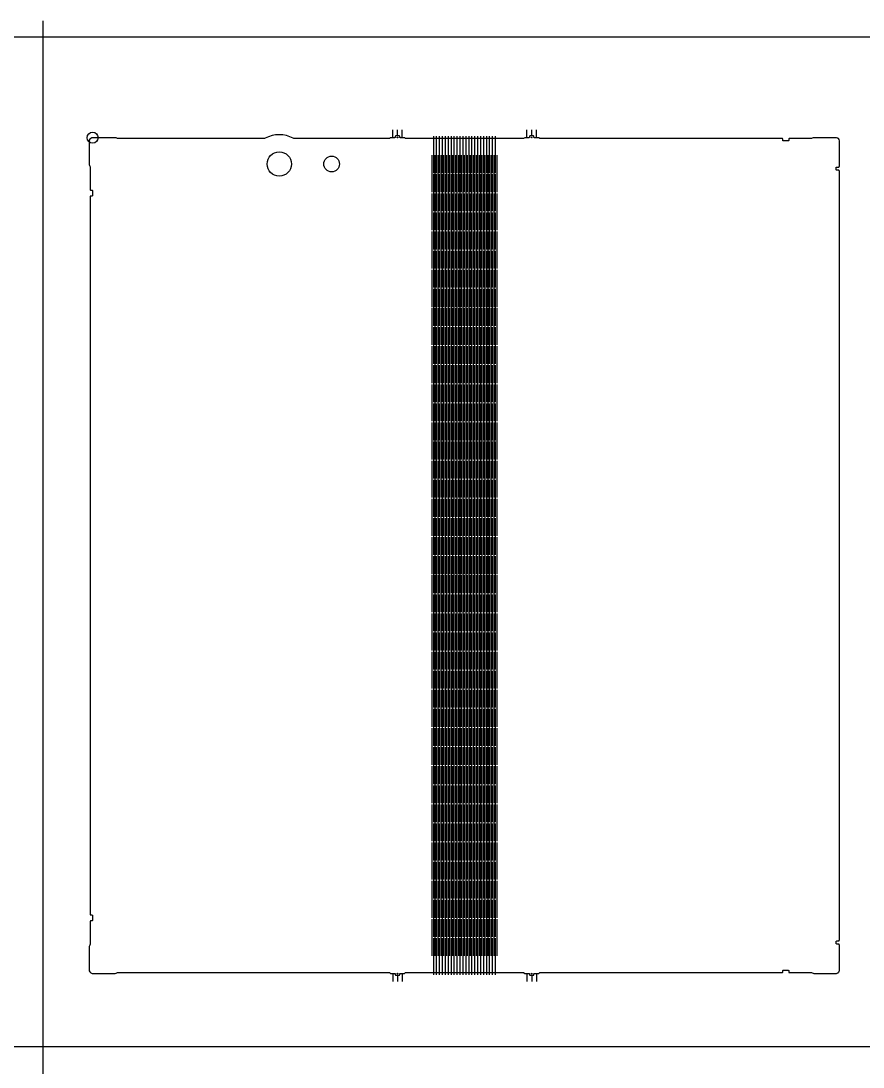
# Model space of a CAD drawing. Header units: millimetres. Extents: x -3 to 473, y -3 to 373.
# Drawn here: x 153.7 to 308, y 181.2 to 373 of the extents above; entities that cross this region are included whole.
import ezdxf

# ---------------------------------------------------------------- set-up
doc = ezdxf.new("R2010")
doc.units = ezdxf.units.MM
for name, color, linetype in [('Cell', 5, 'Continuous'), ('hall.2', 3, 'Continuous'), ('Matrix', 40, 'Continuous')]:
    doc.layers.add(name, color=color, linetype=linetype)
doc.layers.add('Guide1', color=6, linetype='Continuous', plot=False)
doc.layers.add('Guide2', color=4, linetype='Continuous', plot=False)
doc.layers.add('hall.1', color=2, linetype='Continuous', lineweight=25)
doc.layers.add('Line', color=8, linetype='Continuous', lineweight=25)

msp = doc.modelspace()

# ---------------------------------------------------------------- linework, layer by layer
msp.add_lwpolyline([(0, 0), (470, 0), (470, 370), (0, 370)], close=True)
at = {"layer": 'Cell', "linetype": 'Continuous'}
msp.add_lwpolyline([(224.22, 198.57), (229.26, 198.57), (245.73, 198.57, -0.148999), (245.79, 198.56), (245.99, 198.42, 0.148999), (246.04, 198.4), (246.78, 198.4, -0.414214), (246.88, 198.3), (246.88, 198.17, 0.414214), (246.98, 198.07), (247.58, 198.07, 0.414214), (247.68, 198.17), (247.68, 198.3, -0.414214), (247.78, 198.4), (248.51, 198.4, 0.148999), (248.56, 198.42), (248.77, 198.56, -0.148999), (248.82, 198.57), (293.2, 198.57, 0.414214), (293.3, 198.67), (293.3, 198.89, -0.414214), (293.4, 198.99), (294.3, 198.99, -0.414214), (294.4, 198.89), (294.4, 198.67, 0.414214), (294.5, 198.57), (298.42, 198.57, -0.149011), (298.7, 198.49, 0.149011), (298.98, 198.4), (303.01, 198.4, 0.105217), (303.29, 198.46, 0.021572), (303.42, 198.53, 0.269529), (303.67, 198.96), (303.67, 203.6, 0.414214), (303.47, 203.8), (303.17, 203.8, -0.414214), (303.07, 203.9), (303.07, 204.25, -0.414214), (303.17, 204.35), (303.47, 204.35, 0.414214), (303.67, 204.55), (303.67, 345.45, 0.414214), (303.47, 345.65), (303.17, 345.65, -0.414214), (303.07, 345.75), (303.07, 346.1, -0.414214), (303.17, 346.2), (303.47, 346.2, 0.414214), (303.67, 346.4), (303.67, 351.04, 0.225637), (303.48, 351.43, 0.032464), (303.31, 351.53, 0.115804), (303.01, 351.6), (298.98, 351.6, 0.149011), (298.7, 351.51, -0.149011), (298.42, 351.43), (294.5, 351.43, 0.414214), (294.4, 351.33), (294.4, 351.11, -0.414214), (294.3, 351.01), (293.4, 351.01, -0.414214), (293.3, 351.11), (293.3, 351.33, 0.414214), (293.2, 351.43), (248.82, 351.43, -0.148999), (248.77, 351.44), (248.56, 351.58, 0.148999), (248.51, 351.6), (247.78, 351.6, -0.414214), (247.68, 351.7), (247.68, 351.83, 0.414214), (247.58, 351.93), (246.98, 351.93, 0.414214), (246.88, 351.83), (246.88, 351.7, -0.414214), (246.78, 351.6), (246.04, 351.6, 0.148999), (245.99, 351.58), (245.79, 351.44, -0.148999), (245.73, 351.43), (229.26, 351.43), (224.22, 351.43, -0.148999), (224.17, 351.44), (223.96, 351.58, 0.148999), (223.91, 351.6), (223.18, 351.6, -0.414214), (223.08, 351.7), (223.08, 351.83, 0.414214), (222.98, 351.93), (222.38, 351.93, 0.414214), (222.28, 351.83), (222.28, 351.7, -0.414214), (222.18, 351.6), (221.44, 351.6, 0.148999), (221.39, 351.58), (221.19, 351.44, -0.148999), (221.13, 351.43), (203.83, 351.43, -0.125807), (203.59, 351.49, 0.255659), (198.43, 351.49, -0.125807), (198.19, 351.43), (171.51, 351.43, -0.149011), (171.24, 351.51, 0.149011), (170.96, 351.6), (166.8, 351.6, 0.122744), (166.6, 351.55), (166.55, 351.52), (166.47, 351.46, 0.141768), (166.2, 351.12, 0.100002), (166.16, 350.95), (166.16, 346.8, 0.149011), (166.25, 346.52, -0.149011), (166.33, 346.24), (166.33, 342.08, 0.414214), (166.43, 341.98), (166.67, 341.98, -0.414214), (166.77, 341.88), (166.77, 340.98, -0.414214), (166.67, 340.88), (166.43, 340.88, 0.414214), (166.33, 340.78), (166.33, 209.22, 0.414214), (166.43, 209.12), (166.67, 209.12, -0.414214), (166.77, 209.02), (166.77, 208.12, -0.414214), (166.67, 208.02), (166.43, 208.02, 0.414214), (166.33, 207.92), (166.33, 203.76, -0.149011), (166.25, 203.48, 0.149011), (166.16, 203.2), (166.16, 199.05, 0.090919), (166.19, 198.9, 0.127349), (166.41, 198.58, 0.045326), (166.61, 198.45, 0.121492), (166.8, 198.4), (170.96, 198.4, 0.149011), (171.24, 198.49, -0.149011), (171.51, 198.57), (221.13, 198.57, -0.148999), (221.19, 198.56), (221.39, 198.42, 0.148999), (221.44, 198.4), (222.18, 198.4, -0.414214), (222.28, 198.3), (222.28, 198.17, 0.414214), (222.38, 198.07), (222.98, 198.07, 0.414214), (223.08, 198.17), (223.08, 198.3, -0.414214), (223.18, 198.4), (223.91, 198.4, 0.148999), (223.96, 198.42), (224.17, 198.56, -0.148999)], format="xyb", close=True, dxfattribs=at)
at = {"layer": 'Guide1'}
for p, q in [((229.31, 345.12), (229.31, 351.88)), ((229.85, 345.12), (229.85, 351.88)), ((230.39, 345.12), (230.39, 351.88)), ((230.93, 345.12), (230.93, 351.88)), ((231.47, 345.12), (231.47, 351.88)), ((232.01, 345.12), (232.01, 351.88)), ((232.55, 345.12), (232.55, 351.88)), ((233.09, 345.12), (233.09, 351.88)), ((233.63, 345.12), (233.63, 351.88)), ((234.17, 345.12), (234.17, 351.88)), ((234.71, 345.12), (234.71, 351.88)), ((235.25, 345.12), (235.25, 351.88)), ((235.79, 345.12), (235.79, 351.88)), ((236.33, 345.12), (236.33, 351.88)), ((236.87, 345.12), (236.87, 351.88)), ((237.41, 345.12), (237.41, 351.88)), ((237.95, 345.12), (237.95, 351.88)), ((238.49, 345.12), (238.49, 351.88)), ((239.03, 345.12), (239.03, 351.88)), ((239.57, 345.12), (239.57, 351.88)), ((240.11, 345.12), (240.11, 351.88)), ((240.65, 345.12), (240.65, 351.88)), ((229.04, 341.62), (229.04, 348.38)), ((229.58, 341.62), (229.58, 348.38)), ((230.12, 341.62), (230.12, 348.38)), ((230.66, 341.62), (230.66, 348.38)), ((231.2, 341.62), (231.2, 348.38)), ((231.74, 341.62), (231.74, 348.38)), ((232.28, 341.62), (232.28, 348.38)), ((232.82, 341.62), (232.82, 348.38)), ((233.36, 341.62), (233.36, 348.38)), ((233.9, 341.62), (233.9, 348.38)), ((234.44, 341.62), (234.44, 348.38)), ((234.98, 341.62), (234.98, 348.38)), ((235.52, 341.62), (235.52, 348.38)), ((236.06, 341.62), (236.06, 348.38)), ((236.6, 341.62), (236.6, 348.38)), ((237.14, 341.62), (237.14, 348.38)), ((237.68, 341.62), (237.68, 348.38)), ((238.22, 341.62), (238.22, 348.38)), ((238.76, 341.62), (238.76, 348.38)), ((239.3, 341.62), (239.3, 348.38)), ((239.84, 341.62), (239.84, 348.38)), ((240.38, 341.62), (240.38, 348.38)), ((240.92, 341.62), (240.92, 348.38)), ((229.31, 338.12), (229.31, 344.88)), ((229.85, 338.12), (229.85, 344.88)), ((230.39, 338.12), (230.39, 344.88)), ((230.93, 338.12), (230.93, 344.88)), ((231.47, 338.12), (231.47, 344.88)), ((232.01, 338.12), (232.01, 344.88)), ((232.55, 338.12), (232.55, 344.88)), ((233.09, 338.12), (233.09, 344.88)), ((233.63, 338.12), (233.63, 344.88)), ((234.17, 338.12), (234.17, 344.88)), ((234.71, 338.12), (234.71, 344.88)), ((235.25, 338.12), (235.25, 344.88)), ((235.79, 338.12), (235.79, 344.88)), ((236.33, 338.12), (236.33, 344.88)), ((236.87, 338.12), (236.87, 344.88)), ((237.41, 338.12), (237.41, 344.88)), ((237.95, 338.12), (237.95, 344.88)), ((238.49, 338.12), (238.49, 344.88)), ((239.03, 338.12), (239.03, 344.88)), ((239.57, 338.12), (239.57, 344.88)), ((240.11, 338.12), (240.11, 344.88)), ((240.65, 338.12), (240.65, 344.88)), ((229.04, 334.62), (229.04, 341.38)), ((229.58, 334.62), (229.58, 341.38)), ((230.12, 334.62), (230.12, 341.38)), ((230.66, 334.62), (230.66, 341.38)), ((231.2, 334.62), (231.2, 341.38)), ((231.74, 334.62), (231.74, 341.38)), ((232.28, 334.62), (232.28, 341.38)), ((232.82, 334.62), (232.82, 341.38)), ((233.36, 334.62), (233.36, 341.38)), ((233.9, 334.62), (233.9, 341.38)), ((234.44, 334.62), (234.44, 341.38)), ((234.98, 334.62), (234.98, 341.38)), ((235.52, 334.62), (235.52, 341.38)), ((236.06, 334.62), (236.06, 341.38)), ((236.6, 334.62), (236.6, 341.38)), ((237.14, 334.62), (237.14, 341.38)), ((237.68, 334.62), (237.68, 341.38)), ((238.22, 334.62), (238.22, 341.38)), ((238.76, 334.62), (238.76, 341.38)), ((239.3, 334.62), (239.3, 341.38)), ((239.84, 334.62), (239.84, 341.38)), ((240.38, 334.62), (240.38, 341.38)), ((240.92, 334.62), (240.92, 341.38)), ((229.31, 331.12), (229.31, 337.88)), ((229.85, 331.12), (229.85, 337.88)), ((230.39, 331.12), (230.39, 337.88)), ((230.93, 331.12), (230.93, 337.88)), ((231.47, 331.12), (231.47, 337.88)), ((232.01, 331.12), (232.01, 337.88)), ((232.55, 331.12), (232.55, 337.88)), ((233.09, 331.12), (233.09, 337.88)), ((233.63, 331.12), (233.63, 337.88)), ((234.17, 331.12), (234.17, 337.88)), ((234.71, 331.12), (234.71, 337.88)), ((235.25, 331.12), (235.25, 337.88)), ((235.79, 331.12), (235.79, 337.88)), ((236.33, 331.12), (236.33, 337.88)), ((236.87, 331.12), (236.87, 337.88)), ((237.41, 331.12), (237.41, 337.88)), ((237.95, 331.12), (237.95, 337.88)), ((238.49, 331.12), (238.49, 337.88)), ((239.03, 331.12), (239.03, 337.88)), ((239.57, 331.12), (239.57, 337.88)), ((240.11, 331.12), (240.11, 337.88)), ((240.65, 331.12), (240.65, 337.88)), ((229.04, 327.62), (229.04, 334.38)), ((229.58, 327.62), (229.58, 334.38)), ((230.12, 327.62), (230.12, 334.38)), ((230.66, 327.62), (230.66, 334.38)), ((231.2, 327.62), (231.2, 334.38)), ((231.74, 327.62), (231.74, 334.38)), ((232.28, 327.62), (232.28, 334.38)), ((232.82, 327.62), (232.82, 334.38)), ((233.36, 327.62), (233.36, 334.38)), ((233.9, 327.62), (233.9, 334.38)), ((234.44, 327.62), (234.44, 334.38)), ((234.98, 327.62), (234.98, 334.38)), ((235.52, 327.62), (235.52, 334.38)), ((236.06, 327.62), (236.06, 334.38)), ((236.6, 327.62), (236.6, 334.38)), ((237.14, 327.62), (237.14, 334.38)), ((237.68, 327.62), (237.68, 334.38)), ((238.22, 327.62), (238.22, 334.38)), ((238.76, 327.62), (238.76, 334.38)), ((239.3, 327.62), (239.3, 334.38)), ((239.84, 327.62), (239.84, 334.38)), ((240.38, 327.62), (240.38, 334.38)), ((240.92, 327.62), (240.92, 334.38)), ((229.31, 324.12), (229.31, 330.88)), ((229.85, 324.12), (229.85, 330.88)), ((230.39, 324.12), (230.39, 330.88)), ((230.93, 324.12), (230.93, 330.88)), ((231.47, 324.12), (231.47, 330.88)), ((232.01, 324.12), (232.01, 330.88)), ((232.55, 324.12), (232.55, 330.88)), ((233.09, 324.12), (233.09, 330.88)), ((233.63, 324.12), (233.63, 330.88)), ((234.17, 324.12), (234.17, 330.88)), ((234.71, 324.12), (234.71, 330.88)), ((235.25, 324.12), (235.25, 330.88)), ((235.79, 324.12), (235.79, 330.88)), ((236.33, 324.12), (236.33, 330.88)), ((236.87, 324.12), (236.87, 330.88)), ((237.41, 324.12), (237.41, 330.88)), ((237.95, 324.12), (237.95, 330.88)), ((238.49, 324.12), (238.49, 330.88)), ((239.03, 324.12), (239.03, 330.88)), ((239.57, 324.12), (239.57, 330.88)), ((240.11, 324.12), (240.11, 330.88)), ((240.65, 324.12), (240.65, 330.88)), ((229.04, 320.62), (229.04, 327.38)), ((229.58, 320.62), (229.58, 327.38)), ((230.12, 320.62), (230.12, 327.38)), ((230.66, 320.62), (230.66, 327.38)), ((231.2, 320.62), (231.2, 327.38)), ((231.74, 320.62), (231.74, 327.38)), ((232.28, 320.62), (232.28, 327.38)), ((232.82, 320.62), (232.82, 327.38)), ((233.36, 320.62), (233.36, 327.38)), ((233.9, 320.62), (233.9, 327.38)), ((234.44, 320.62), (234.44, 327.38)), ((234.98, 320.62), (234.98, 327.38)), ((235.52, 320.62), (235.52, 327.38)), ((236.06, 320.62), (236.06, 327.38)), ((236.6, 320.62), (236.6, 327.38)), ((237.14, 320.62), (237.14, 327.38)), ((237.68, 320.62), (237.68, 327.38)), ((238.22, 320.62), (238.22, 327.38)), ((238.76, 320.62), (238.76, 327.38)), ((239.3, 320.62), (239.3, 327.38)), ((239.84, 320.62), (239.84, 327.38)), ((240.38, 320.62), (240.38, 327.38)), ((240.92, 320.62), (240.92, 327.38)), ((229.31, 317.12), (229.31, 323.88)), ((229.85, 317.12), (229.85, 323.88)), ((230.39, 317.12), (230.39, 323.88)), ((230.93, 317.12), (230.93, 323.88)), ((231.47, 317.12), (231.47, 323.88)), ((232.01, 317.12), (232.01, 323.88)), ((232.55, 317.12), (232.55, 323.88)), ((233.09, 317.12), (233.09, 323.88)), ((233.63, 317.12), (233.63, 323.88)), ((234.17, 317.12), (234.17, 323.88)), ((234.71, 317.12), (234.71, 323.88)), ((235.25, 317.12), (235.25, 323.88)), ((235.79, 317.12), (235.79, 323.88)), ((236.33, 317.12), (236.33, 323.88)), ((236.87, 317.12), (236.87, 323.88)), ((237.41, 317.12), (237.41, 323.88)), ((237.95, 317.12), (237.95, 323.88)), ((238.49, 317.12), (238.49, 323.88)), ((239.03, 317.12), (239.03, 323.88)), ((239.57, 317.12), (239.57, 323.88)), ((240.11, 317.12), (240.11, 323.88)), ((240.65, 317.12), (240.65, 323.88)), ((229.04, 313.62), (229.04, 320.38)), ((229.58, 313.62), (229.58, 320.38)), ((230.12, 313.62), (230.12, 320.38)), ((230.66, 313.62), (230.66, 320.38)), ((231.2, 313.62), (231.2, 320.38)), ((231.74, 313.62), (231.74, 320.38)), ((232.28, 313.62), (232.28, 320.38)), ((232.82, 313.62), (232.82, 320.38)), ((233.36, 313.62), (233.36, 320.38)), ((233.9, 313.62), (233.9, 320.38)), ((234.44, 313.62), (234.44, 320.38)), ((234.98, 313.62), (234.98, 320.38)), ((235.52, 313.62), (235.52, 320.38)), ((236.06, 313.62), (236.06, 320.38)), ((236.6, 313.62), (236.6, 320.38)), ((237.14, 313.62), (237.14, 320.38)), ((237.68, 313.62), (237.68, 320.38)), ((238.22, 313.62), (238.22, 320.38)), ((238.76, 313.62), (238.76, 320.38)), ((239.3, 313.62), (239.3, 320.38)), ((239.84, 313.62), (239.84, 320.38)), ((240.38, 313.62), (240.38, 320.38)), ((240.92, 313.62), (240.92, 320.38)), ((229.31, 310.12), (229.31, 316.88)), ((229.85, 310.12), (229.85, 316.88)), ((230.39, 310.12), (230.39, 316.88)), ((230.93, 310.12), (230.93, 316.88)), ((231.47, 310.12), (231.47, 316.88)), ((232.01, 310.12), (232.01, 316.88)), ((232.55, 310.12), (232.55, 316.88)), ((233.09, 310.12), (233.09, 316.88)), ((233.63, 310.12), (233.63, 316.88)), ((234.17, 310.12), (234.17, 316.88)), ((234.71, 310.12), (234.71, 316.88)), ((235.25, 310.12), (235.25, 316.88)), ((235.79, 310.12), (235.79, 316.88)), ((236.33, 310.12), (236.33, 316.88)), ((236.87, 310.12), (236.87, 316.88)), ((237.41, 310.12), (237.41, 316.88)), ((237.95, 310.12), (237.95, 316.88)), ((238.49, 310.12), (238.49, 316.88)), ((239.03, 310.12), (239.03, 316.88)), ((239.57, 310.12), (239.57, 316.88)), ((240.11, 310.12), (240.11, 316.88)), ((240.65, 310.12), (240.65, 316.88)), ((229.04, 306.62), (229.04, 313.38)), ((229.58, 306.62), (229.58, 313.38)), ((230.12, 306.62), (230.12, 313.38)), ((230.66, 306.62), (230.66, 313.38)), ((231.2, 306.62), (231.2, 313.38)), ((231.74, 306.62), (231.74, 313.38)), ((232.28, 306.62), (232.28, 313.38)), ((232.82, 306.62), (232.82, 313.38)), ((233.36, 306.62), (233.36, 313.38)), ((233.9, 306.62), (233.9, 313.38)), ((234.44, 306.62), (234.44, 313.38)), ((234.98, 306.62), (234.98, 313.38)), ((235.52, 306.62), (235.52, 313.38)), ((236.06, 306.62), (236.06, 313.38)), ((236.6, 306.62), (236.6, 313.38)), ((237.14, 306.62), (237.14, 313.38)), ((237.68, 306.62), (237.68, 313.38)), ((238.22, 306.62), (238.22, 313.38)), ((238.76, 306.62), (238.76, 313.38)), ((239.3, 306.62), (239.3, 313.38)), ((239.84, 306.62), (239.84, 313.38)), ((240.38, 306.62), (240.38, 313.38)), ((240.92, 306.62), (240.92, 313.38)), ((229.31, 303.12), (229.31, 309.88)), ((229.85, 303.12), (229.85, 309.88)), ((230.39, 303.12), (230.39, 309.88)), ((230.93, 303.12), (230.93, 309.88)), ((231.47, 303.12), (231.47, 309.88)), ((232.01, 303.12), (232.01, 309.88)), ((232.55, 303.12), (232.55, 309.88)), ((233.09, 303.12), (233.09, 309.88)), ((233.63, 303.12), (233.63, 309.88)), ((234.17, 303.12), (234.17, 309.88)), ((234.71, 303.12), (234.71, 309.88)), ((235.25, 303.12), (235.25, 309.88)), ((235.79, 303.12), (235.79, 309.88)), ((236.33, 303.12), (236.33, 309.88)), ((236.87, 303.12), (236.87, 309.88)), ((237.41, 303.12), (237.41, 309.88)), ((237.95, 303.12), (237.95, 309.88)), ((238.49, 303.12), (238.49, 309.88)), ((239.03, 303.12), (239.03, 309.88)), ((239.57, 303.12), (239.57, 309.88)), ((240.11, 303.12), (240.11, 309.88)), ((240.65, 303.12), (240.65, 309.88)), ((229.04, 299.62), (229.04, 306.38)), ((229.58, 299.62), (229.58, 306.38)), ((230.12, 299.62), (230.12, 306.38)), ((230.66, 299.62), (230.66, 306.38)), ((231.2, 299.62), (231.2, 306.38)), ((231.74, 299.62), (231.74, 306.38)), ((232.28, 299.62), (232.28, 306.38)), ((232.82, 299.62), (232.82, 306.38)), ((233.36, 299.62), (233.36, 306.38)), ((233.9, 299.62), (233.9, 306.38)), ((234.44, 299.62), (234.44, 306.38)), ((234.98, 299.62), (234.98, 306.38)), ((235.52, 299.62), (235.52, 306.38)), ((236.06, 299.62), (236.06, 306.38)), ((236.6, 299.62), (236.6, 306.38)), ((237.14, 299.62), (237.14, 306.38)), ((237.68, 299.62), (237.68, 306.38)), ((238.22, 299.62), (238.22, 306.38)), ((238.76, 299.62), (238.76, 306.38)), ((239.3, 299.62), (239.3, 306.38)), ((239.84, 299.62), (239.84, 306.38)), ((240.38, 299.62), (240.38, 306.38)), ((240.92, 299.62), (240.92, 306.38)), ((229.31, 296.12), (229.31, 302.88)), ((229.85, 296.12), (229.85, 302.88)), ((230.39, 296.12), (230.39, 302.88)), ((230.93, 296.12), (230.93, 302.88)), ((231.47, 296.12), (231.47, 302.88)), ((232.01, 296.12), (232.01, 302.88)), ((232.55, 296.12), (232.55, 302.88)), ((233.09, 296.12), (233.09, 302.88)), ((233.63, 296.12), (233.63, 302.88)), ((234.17, 296.12), (234.17, 302.88)), ((234.71, 296.12), (234.71, 302.88)), ((235.25, 296.12), (235.25, 302.88)), ((235.79, 296.12), (235.79, 302.88)), ((236.33, 296.12), (236.33, 302.88)), ((236.87, 296.12), (236.87, 302.88)), ((237.41, 296.12), (237.41, 302.88)), ((237.95, 296.12), (237.95, 302.88)), ((238.49, 296.12), (238.49, 302.88)), ((239.03, 296.12), (239.03, 302.88)), ((239.57, 296.12), (239.57, 302.88)), ((240.11, 296.12), (240.11, 302.88)), ((240.65, 296.12), (240.65, 302.88)), ((229.04, 292.62), (229.04, 299.38)), ((229.58, 292.62), (229.58, 299.38)), ((230.12, 292.62), (230.12, 299.38)), ((230.66, 292.62), (230.66, 299.38)), ((231.2, 292.62), (231.2, 299.38)), ((231.74, 292.62), (231.74, 299.38)), ((232.28, 292.62), (232.28, 299.38)), ((232.82, 292.62), (232.82, 299.38)), ((233.36, 292.62), (233.36, 299.38)), ((233.9, 292.62), (233.9, 299.38)), ((234.44, 292.62), (234.44, 299.38)), ((234.98, 292.62), (234.98, 299.38)), ((235.52, 292.62), (235.52, 299.38)), ((236.06, 292.62), (236.06, 299.38)), ((236.6, 292.62), (236.6, 299.38)), ((237.14, 292.62), (237.14, 299.38)), ((237.68, 292.62), (237.68, 299.38)), ((238.22, 292.62), (238.22, 299.38)), ((238.76, 292.62), (238.76, 299.38)), ((239.3, 292.62), (239.3, 299.38)), ((239.84, 292.62), (239.84, 299.38)), ((240.38, 292.62), (240.38, 299.38)), ((240.92, 292.62), (240.92, 299.38)), ((229.31, 289.12), (229.31, 295.88)), ((229.85, 289.12), (229.85, 295.88)), ((230.39, 289.12), (230.39, 295.88)), ((230.93, 289.12), (230.93, 295.88)), ((231.47, 289.12), (231.47, 295.88)), ((232.01, 289.12), (232.01, 295.88)), ((232.55, 289.12), (232.55, 295.88)), ((233.09, 289.12), (233.09, 295.88)), ((233.63, 289.12), (233.63, 295.88)), ((234.17, 289.12), (234.17, 295.88)), ((234.71, 289.12), (234.71, 295.88)), ((235.25, 289.12), (235.25, 295.88)), ((235.79, 289.12), (235.79, 295.88)), ((236.33, 289.12), (236.33, 295.88)), ((236.87, 289.12), (236.87, 295.88)), ((237.41, 289.12), (237.41, 295.88)), ((237.95, 289.12), (237.95, 295.88)), ((238.49, 289.12), (238.49, 295.88)), ((239.03, 289.12), (239.03, 295.88)), ((239.57, 289.12), (239.57, 295.88)), ((240.11, 289.12), (240.11, 295.88)), ((240.65, 289.12), (240.65, 295.88)), ((229.04, 285.62), (229.04, 292.38)), ((229.58, 285.62), (229.58, 292.38)), ((230.12, 285.62), (230.12, 292.38)), ((230.66, 285.62), (230.66, 292.38)), ((231.2, 285.62), (231.2, 292.38)), ((231.74, 285.62), (231.74, 292.38)), ((232.28, 285.62), (232.28, 292.38)), ((232.82, 285.62), (232.82, 292.38)), ((233.36, 285.62), (233.36, 292.38)), ((233.9, 285.62), (233.9, 292.38)), ((234.44, 285.62), (234.44, 292.38)), ((234.98, 285.62), (234.98, 292.38)), ((235.52, 285.62), (235.52, 292.38)), ((236.06, 285.62), (236.06, 292.38)), ((236.6, 285.62), (236.6, 292.38)), ((237.14, 285.62), (237.14, 292.38)), ((237.68, 285.62), (237.68, 292.38)), ((238.22, 285.62), (238.22, 292.38)), ((238.76, 285.62), (238.76, 292.38)), ((239.3, 285.62), (239.3, 292.38)), ((239.84, 285.62), (239.84, 292.38)), ((240.38, 285.62), (240.38, 292.38)), ((240.92, 285.62), (240.92, 292.38)), ((229.31, 282.12), (229.31, 288.88)), ((229.85, 282.12), (229.85, 288.88)), ((230.39, 282.12), (230.39, 288.88)), ((230.93, 282.12), (230.93, 288.88)), ((231.47, 282.12), (231.47, 288.88)), ((232.01, 282.12), (232.01, 288.88)), ((232.55, 282.12), (232.55, 288.88)), ((233.09, 282.12), (233.09, 288.88)), ((233.63, 282.12), (233.63, 288.88)), ((234.17, 282.12), (234.17, 288.88)), ((234.71, 282.12), (234.71, 288.88)), ((235.25, 282.12), (235.25, 288.88)), ((235.79, 282.12), (235.79, 288.88)), ((236.33, 282.12), (236.33, 288.88)), ((236.87, 282.12), (236.87, 288.88)), ((237.41, 282.12), (237.41, 288.88)), ((237.95, 282.12), (237.95, 288.88)), ((238.49, 282.12), (238.49, 288.88)), ((239.03, 282.12), (239.03, 288.88)), ((239.57, 282.12), (239.57, 288.88)), ((240.11, 282.12), (240.11, 288.88)), ((240.65, 282.12), (240.65, 288.88)), ((229.04, 278.62), (229.04, 285.38)), ((229.58, 278.62), (229.58, 285.38)), ((230.12, 278.62), (230.12, 285.38)), ((230.66, 278.62), (230.66, 285.38)), ((231.2, 278.62), (231.2, 285.38)), ((231.74, 278.62), (231.74, 285.38)), ((232.28, 278.62), (232.28, 285.38)), ((232.82, 278.62), (232.82, 285.38)), ((233.36, 278.62), (233.36, 285.38)), ((233.9, 278.62), (233.9, 285.38)), ((234.44, 278.62), (234.44, 285.38)), ((234.98, 278.62), (234.98, 285.38)), ((235.52, 278.62), (235.52, 285.38)), ((236.06, 278.62), (236.06, 285.38)), ((236.6, 278.62), (236.6, 285.38)), ((237.14, 278.62), (237.14, 285.38)), ((237.68, 278.62), (237.68, 285.38)), ((238.22, 278.62), (238.22, 285.38)), ((238.76, 278.62), (238.76, 285.38)), ((239.3, 278.62), (239.3, 285.38)), ((239.84, 278.62), (239.84, 285.38)), ((240.38, 278.62), (240.38, 285.38)), ((240.92, 278.62), (240.92, 285.38)), ((229.31, 275.12), (229.31, 281.88)), ((229.85, 275.12), (229.85, 281.88)), ((230.39, 275.12), (230.39, 281.88)), ((230.93, 275.12), (230.93, 281.88)), ((231.47, 275.12), (231.47, 281.88)), ((232.01, 275.12), (232.01, 281.88)), ((232.55, 275.12), (232.55, 281.88)), ((233.09, 275.12), (233.09, 281.88)), ((233.63, 275.12), (233.63, 281.88)), ((234.17, 275.12), (234.17, 281.88)), ((234.71, 275.12), (234.71, 281.88)), ((235.25, 275.12), (235.25, 281.88)), ((235.79, 275.12), (235.79, 281.88)), ((236.33, 275.12), (236.33, 281.88)), ((236.87, 275.12), (236.87, 281.88)), ((237.41, 275.12), (237.41, 281.88)), ((237.95, 275.12), (237.95, 281.88)), ((238.49, 275.12), (238.49, 281.88)), ((239.03, 275.12), (239.03, 281.88)), ((239.57, 275.12), (239.57, 281.88)), ((240.11, 275.12), (240.11, 281.88)), ((240.65, 275.12), (240.65, 281.88)), ((229.04, 271.62), (229.04, 278.38)), ((229.58, 271.62), (229.58, 278.38)), ((230.12, 271.62), (230.12, 278.38)), ((230.66, 271.62), (230.66, 278.38)), ((231.2, 271.62), (231.2, 278.38)), ((231.74, 271.62), (231.74, 278.38)), ((232.28, 271.62), (232.28, 278.38)), ((232.82, 271.62), (232.82, 278.38)), ((233.36, 271.62), (233.36, 278.38)), ((233.9, 271.62), (233.9, 278.38)), ((234.44, 271.62), (234.44, 278.38)), ((234.98, 271.62), (234.98, 278.38)), ((235.52, 271.62), (235.52, 278.38)), ((236.06, 271.62), (236.06, 278.38)), ((236.6, 271.62), (236.6, 278.38)), ((237.14, 271.62), (237.14, 278.38)), ((237.68, 271.62), (237.68, 278.38)), ((238.22, 271.62), (238.22, 278.38)), ((238.76, 271.62), (238.76, 278.38)), ((239.3, 271.62), (239.3, 278.38)), ((239.84, 271.62), (239.84, 278.38)), ((240.38, 271.62), (240.38, 278.38)), ((240.92, 271.62), (240.92, 278.38)), ((229.31, 268.12), (229.31, 274.88)), ((229.85, 268.12), (229.85, 274.88)), ((230.39, 268.12), (230.39, 274.88)), ((230.93, 268.12), (230.93, 274.88)), ((231.47, 268.12), (231.47, 274.88)), ((232.01, 268.12), (232.01, 274.88)), ((232.55, 268.12), (232.55, 274.88)), ((233.09, 268.12), (233.09, 274.88)), ((233.63, 268.12), (233.63, 274.88)), ((234.17, 268.12), (234.17, 274.88)), ((234.71, 268.12), (234.71, 274.88)), ((235.25, 268.12), (235.25, 274.88)), ((235.79, 268.12), (235.79, 274.88)), ((236.33, 268.12), (236.33, 274.88)), ((236.87, 268.12), (236.87, 274.88)), ((237.41, 268.12), (237.41, 274.88)), ((237.95, 268.12), (237.95, 274.88)), ((238.49, 268.12), (238.49, 274.88)), ((239.03, 268.12), (239.03, 274.88)), ((239.57, 268.12), (239.57, 274.88)), ((240.11, 268.12), (240.11, 274.88)), ((240.65, 268.12), (240.65, 274.88)), ((229.04, 264.62), (229.04, 271.38)), ((229.58, 264.62), (229.58, 271.38)), ((230.12, 264.62), (230.12, 271.38)), ((230.66, 264.62), (230.66, 271.38)), ((231.2, 264.62), (231.2, 271.38)), ((231.74, 264.62), (231.74, 271.38)), ((232.28, 264.62), (232.28, 271.38)), ((232.82, 264.62), (232.82, 271.38)), ((233.36, 264.62), (233.36, 271.38)), ((233.9, 264.62), (233.9, 271.38)), ((234.44, 264.62), (234.44, 271.38)), ((234.98, 264.62), (234.98, 271.38)), ((235.52, 264.62), (235.52, 271.38)), ((236.06, 264.62), (236.06, 271.38)), ((236.6, 264.62), (236.6, 271.38)), ((237.14, 264.62), (237.14, 271.38)), ((237.68, 264.62), (237.68, 271.38)), ((238.22, 264.62), (238.22, 271.38)), ((238.76, 264.62), (238.76, 271.38)), ((239.3, 264.62), (239.3, 271.38)), ((239.84, 264.62), (239.84, 271.38)), ((240.38, 264.62), (240.38, 271.38)), ((240.92, 264.62), (240.92, 271.38)), ((229.31, 261.12), (229.31, 267.88)), ((229.85, 261.12), (229.85, 267.88)), ((230.39, 261.12), (230.39, 267.88)), ((230.93, 261.12), (230.93, 267.88)), ((231.47, 261.12), (231.47, 267.88)), ((232.01, 261.12), (232.01, 267.88)), ((232.55, 261.12), (232.55, 267.88)), ((233.09, 261.12), (233.09, 267.88)), ((233.63, 261.12), (233.63, 267.88)), ((234.17, 261.12), (234.17, 267.88)), ((234.71, 261.12), (234.71, 267.88)), ((235.25, 261.12), (235.25, 267.88)), ((235.79, 261.12), (235.79, 267.88)), ((236.33, 261.12), (236.33, 267.88)), ((236.87, 261.12), (236.87, 267.88)), ((237.41, 261.12), (237.41, 267.88)), ((237.95, 261.12), (237.95, 267.88)), ((238.49, 261.12), (238.49, 267.88)), ((239.03, 261.12), (239.03, 267.88)), ((239.57, 261.12), (239.57, 267.88)), ((240.11, 261.12), (240.11, 267.88)), ((240.65, 261.12), (240.65, 267.88)), ((229.04, 257.62), (229.04, 264.38)), ((229.58, 257.62), (229.58, 264.38)), ((230.12, 257.62), (230.12, 264.38)), ((230.66, 257.62), (230.66, 264.38)), ((231.2, 257.62), (231.2, 264.38)), ((231.74, 257.62), (231.74, 264.38)), ((232.28, 257.62), (232.28, 264.38)), ((232.82, 257.62), (232.82, 264.38)), ((233.36, 257.62), (233.36, 264.38)), ((233.9, 257.62), (233.9, 264.38)), ((234.44, 257.62), (234.44, 264.38)), ((234.98, 257.62), (234.98, 264.38)), ((235.52, 257.62), (235.52, 264.38)), ((236.06, 257.62), (236.06, 264.38)), ((236.6, 257.62), (236.6, 264.38)), ((237.14, 257.62), (237.14, 264.38)), ((237.68, 257.62), (237.68, 264.38)), ((238.22, 257.62), (238.22, 264.38)), ((238.76, 257.62), (238.76, 264.38)), ((239.3, 257.62), (239.3, 264.38)), ((239.84, 257.62), (239.84, 264.38)), ((240.38, 257.62), (240.38, 264.38)), ((240.92, 257.62), (240.92, 264.38)), ((229.31, 254.12), (229.31, 260.88)), ((229.85, 254.12), (229.85, 260.88)), ((230.39, 254.12), (230.39, 260.88)), ((230.93, 254.12), (230.93, 260.88)), ((231.47, 254.12), (231.47, 260.88)), ((232.01, 254.12), (232.01, 260.88)), ((232.55, 254.12), (232.55, 260.88)), ((233.09, 254.12), (233.09, 260.88)), ((233.63, 254.12), (233.63, 260.88)), ((234.17, 254.12), (234.17, 260.88)), ((234.71, 254.12), (234.71, 260.88)), ((235.25, 254.12), (235.25, 260.88)), ((235.79, 254.12), (235.79, 260.88)), ((236.33, 254.12), (236.33, 260.88)), ((236.87, 254.12), (236.87, 260.88)), ((237.41, 254.12), (237.41, 260.88)), ((237.95, 254.12), (237.95, 260.88)), ((238.49, 254.12), (238.49, 260.88)), ((239.03, 254.12), (239.03, 260.88)), ((239.57, 254.12), (239.57, 260.88)), ((240.11, 254.12), (240.11, 260.88)), ((240.65, 254.12), (240.65, 260.88)), ((229.04, 250.62), (229.04, 257.38)), ((229.58, 250.62), (229.58, 257.38)), ((230.12, 250.62), (230.12, 257.38)), ((230.66, 250.62), (230.66, 257.38)), ((231.2, 250.62), (231.2, 257.38)), ((231.74, 250.62), (231.74, 257.38)), ((232.28, 250.62), (232.28, 257.38)), ((232.82, 250.62), (232.82, 257.38)), ((233.36, 250.62), (233.36, 257.38)), ((233.9, 250.62), (233.9, 257.38)), ((234.44, 250.62), (234.44, 257.38)), ((234.98, 250.62), (234.98, 257.38)), ((235.52, 250.62), (235.52, 257.38)), ((236.06, 250.62), (236.06, 257.38)), ((236.6, 250.62), (236.6, 257.38)), ((237.14, 250.62), (237.14, 257.38)), ((237.68, 250.62), (237.68, 257.38)), ((238.22, 250.62), (238.22, 257.38)), ((238.76, 250.62), (238.76, 257.38)), ((239.3, 250.62), (239.3, 257.38)), ((239.84, 250.62), (239.84, 257.38)), ((240.38, 250.62), (240.38, 257.38)), ((240.92, 250.62), (240.92, 257.38)), ((229.31, 247.12), (229.31, 253.88)), ((229.85, 247.12), (229.85, 253.88)), ((230.39, 247.12), (230.39, 253.88)), ((230.93, 247.12), (230.93, 253.88)), ((231.47, 247.12), (231.47, 253.88)), ((232.01, 247.12), (232.01, 253.88)), ((232.55, 247.12), (232.55, 253.88)), ((233.09, 247.12), (233.09, 253.88)), ((233.63, 247.12), (233.63, 253.88)), ((234.17, 247.12), (234.17, 253.88)), ((234.71, 247.12), (234.71, 253.88)), ((235.25, 247.12), (235.25, 253.88)), ((235.79, 247.12), (235.79, 253.88)), ((236.33, 247.12), (236.33, 253.88)), ((236.87, 247.12), (236.87, 253.88)), ((237.41, 247.12), (237.41, 253.88)), ((237.95, 247.12), (237.95, 253.88)), ((238.49, 247.12), (238.49, 253.88)), ((239.03, 247.12), (239.03, 253.88)), ((239.57, 247.12), (239.57, 253.88)), ((240.11, 247.12), (240.11, 253.88)), ((240.65, 247.12), (240.65, 253.88)), ((229.04, 243.62), (229.04, 250.38)), ((229.58, 243.62), (229.58, 250.38)), ((230.12, 243.62), (230.12, 250.38)), ((230.66, 243.62), (230.66, 250.38)), ((231.2, 243.62), (231.2, 250.38)), ((231.74, 243.62), (231.74, 250.38)), ((232.28, 243.62), (232.28, 250.38)), ((232.82, 243.62), (232.82, 250.38)), ((233.36, 243.62), (233.36, 250.38)), ((233.9, 243.62), (233.9, 250.38)), ((234.44, 243.62), (234.44, 250.38)), ((234.98, 243.62), (234.98, 250.38)), ((235.52, 243.62), (235.52, 250.38)), ((236.06, 243.62), (236.06, 250.38)), ((236.6, 243.62), (236.6, 250.38)), ((237.14, 243.62), (237.14, 250.38)), ((237.68, 243.62), (237.68, 250.38)), ((238.22, 243.62), (238.22, 250.38)), ((238.76, 243.62), (238.76, 250.38)), ((239.3, 243.62), (239.3, 250.38)), ((239.84, 243.62), (239.84, 250.38)), ((240.38, 243.62), (240.38, 250.38)), ((240.92, 243.62), (240.92, 250.38)), ((229.31, 240.12), (229.31, 246.88)), ((229.85, 240.12), (229.85, 246.88)), ((230.39, 240.12), (230.39, 246.88)), ((230.93, 240.12), (230.93, 246.88)), ((231.47, 240.12), (231.47, 246.88)), ((232.01, 240.12), (232.01, 246.88)), ((232.55, 240.12), (232.55, 246.88)), ((233.09, 240.12), (233.09, 246.88)), ((233.63, 240.12), (233.63, 246.88)), ((234.17, 240.12), (234.17, 246.88)), ((234.71, 240.12), (234.71, 246.88)), ((235.25, 240.12), (235.25, 246.88)), ((235.79, 240.12), (235.79, 246.88)), ((236.33, 240.12), (236.33, 246.88)), ((236.87, 240.12), (236.87, 246.88)), ((237.41, 240.12), (237.41, 246.88)), ((237.95, 240.12), (237.95, 246.88)), ((238.49, 240.12), (238.49, 246.88)), ((239.03, 240.12), (239.03, 246.88)), ((239.57, 240.12), (239.57, 246.88)), ((240.11, 240.12), (240.11, 246.88)), ((240.65, 240.12), (240.65, 246.88)), ((229.04, 236.62), (229.04, 243.38)), ((229.58, 236.62), (229.58, 243.38)), ((230.12, 236.62), (230.12, 243.38)), ((230.66, 236.62), (230.66, 243.38)), ((231.2, 236.62), (231.2, 243.38)), ((231.74, 236.62), (231.74, 243.38)), ((232.28, 236.62), (232.28, 243.38)), ((232.82, 236.62), (232.82, 243.38)), ((233.36, 236.62), (233.36, 243.38)), ((233.9, 236.62), (233.9, 243.38)), ((234.44, 236.62), (234.44, 243.38)), ((234.98, 236.62), (234.98, 243.38)), ((235.52, 236.62), (235.52, 243.38)), ((236.06, 236.62), (236.06, 243.38)), ((236.6, 236.62), (236.6, 243.38)), ((237.14, 236.62), (237.14, 243.38)), ((237.68, 236.62), (237.68, 243.38)), ((238.22, 236.62), (238.22, 243.38)), ((238.76, 236.62), (238.76, 243.38)), ((239.3, 236.62), (239.3, 243.38)), ((239.84, 236.62), (239.84, 243.38)), ((240.38, 236.62), (240.38, 243.38)), ((240.92, 236.62), (240.92, 243.38)), ((229.31, 233.12), (229.31, 239.88)), ((229.85, 233.12), (229.85, 239.88)), ((230.39, 233.12), (230.39, 239.88)), ((230.93, 233.12), (230.93, 239.88)), ((231.47, 233.12), (231.47, 239.88)), ((232.01, 233.12), (232.01, 239.88)), ((232.55, 233.12), (232.55, 239.88)), ((233.09, 233.12), (233.09, 239.88)), ((233.63, 233.12), (233.63, 239.88)), ((234.17, 233.12), (234.17, 239.88)), ((234.71, 233.12), (234.71, 239.88)), ((235.25, 233.12), (235.25, 239.88)), ((235.79, 233.12), (235.79, 239.88)), ((236.33, 233.12), (236.33, 239.88)), ((236.87, 233.12), (236.87, 239.88)), ((237.41, 233.12), (237.41, 239.88)), ((237.95, 233.12), (237.95, 239.88)), ((238.49, 233.12), (238.49, 239.88)), ((239.03, 233.12), (239.03, 239.88)), ((239.57, 233.12), (239.57, 239.88)), ((240.11, 233.12), (240.11, 239.88)), ((240.65, 233.12), (240.65, 239.88)), ((229.04, 229.62), (229.04, 236.38)), ((229.58, 229.62), (229.58, 236.38)), ((230.12, 229.62), (230.12, 236.38)), ((230.66, 229.62), (230.66, 236.38)), ((231.2, 229.62), (231.2, 236.38)), ((231.74, 229.62), (231.74, 236.38)), ((232.28, 229.62), (232.28, 236.38)), ((232.82, 229.62), (232.82, 236.38)), ((233.36, 229.62), (233.36, 236.38)), ((233.9, 229.62), (233.9, 236.38)), ((234.44, 229.62), (234.44, 236.38)), ((234.98, 229.62), (234.98, 236.38)), ((235.52, 229.62), (235.52, 236.38)), ((236.06, 229.62), (236.06, 236.38)), ((236.6, 229.62), (236.6, 236.38)), ((237.14, 229.62), (237.14, 236.38)), ((237.68, 229.62), (237.68, 236.38)), ((238.22, 229.62), (238.22, 236.38)), ((238.76, 229.62), (238.76, 236.38)), ((239.3, 229.62), (239.3, 236.38)), ((239.84, 229.62), (239.84, 236.38)), ((240.38, 229.62), (240.38, 236.38)), ((240.92, 229.62), (240.92, 236.38)), ((229.31, 226.12), (229.31, 232.88)), ((229.85, 226.12), (229.85, 232.88)), ((230.39, 226.12), (230.39, 232.88)), ((230.93, 226.12), (230.93, 232.88)), ((231.47, 226.12), (231.47, 232.88)), ((232.01, 226.12), (232.01, 232.88)), ((232.55, 226.12), (232.55, 232.88)), ((233.09, 226.12), (233.09, 232.88)), ((233.63, 226.12), (233.63, 232.88)), ((234.17, 226.12), (234.17, 232.88)), ((234.71, 226.12), (234.71, 232.88)), ((235.25, 226.12), (235.25, 232.88)), ((235.79, 226.12), (235.79, 232.88)), ((236.33, 226.12), (236.33, 232.88)), ((236.87, 226.12), (236.87, 232.88)), ((237.41, 226.12), (237.41, 232.88)), ((237.95, 226.12), (237.95, 232.88)), ((238.49, 226.12), (238.49, 232.88)), ((239.03, 226.12), (239.03, 232.88)), ((239.57, 226.12), (239.57, 232.88)), ((240.11, 226.12), (240.11, 232.88)), ((240.65, 226.12), (240.65, 232.88)), ((229.04, 222.62), (229.04, 229.38)), ((229.58, 222.62), (229.58, 229.38)), ((230.12, 222.62), (230.12, 229.38)), ((230.66, 222.62), (230.66, 229.38)), ((231.2, 222.62), (231.2, 229.38)), ((231.74, 222.62), (231.74, 229.38)), ((232.28, 222.62), (232.28, 229.38)), ((232.82, 222.62), (232.82, 229.38)), ((233.36, 222.62), (233.36, 229.38)), ((233.9, 222.62), (233.9, 229.38)), ((234.44, 222.62), (234.44, 229.38)), ((234.98, 222.62), (234.98, 229.38)), ((235.52, 222.62), (235.52, 229.38)), ((236.06, 222.62), (236.06, 229.38)), ((236.6, 222.62), (236.6, 229.38)), ((237.14, 222.62), (237.14, 229.38)), ((237.68, 222.62), (237.68, 229.38)), ((238.22, 222.62), (238.22, 229.38)), ((238.76, 222.62), (238.76, 229.38)), ((239.3, 222.62), (239.3, 229.38)), ((239.84, 222.62), (239.84, 229.38)), ((240.38, 222.62), (240.38, 229.38)), ((240.92, 222.62), (240.92, 229.38)), ((229.31, 219.12), (229.31, 225.88)), ((229.85, 219.12), (229.85, 225.88)), ((230.39, 219.12), (230.39, 225.88)), ((230.93, 219.12), (230.93, 225.88)), ((231.47, 219.12), (231.47, 225.88)), ((232.01, 219.12), (232.01, 225.88)), ((232.55, 219.12), (232.55, 225.88)), ((233.09, 219.12), (233.09, 225.88)), ((233.63, 219.12), (233.63, 225.88)), ((234.17, 219.12), (234.17, 225.88)), ((234.71, 219.12), (234.71, 225.88)), ((235.25, 219.12), (235.25, 225.88)), ((235.79, 219.12), (235.79, 225.88)), ((236.33, 219.12), (236.33, 225.88)), ((236.87, 219.12), (236.87, 225.88)), ((237.41, 219.12), (237.41, 225.88)), ((237.95, 219.12), (237.95, 225.88)), ((238.49, 219.12), (238.49, 225.88)), ((239.03, 219.12), (239.03, 225.88)), ((239.57, 219.12), (239.57, 225.88)), ((240.11, 219.12), (240.11, 225.88)), ((240.65, 219.12), (240.65, 225.88)), ((229.04, 215.62), (229.04, 222.38)), ((229.58, 215.62), (229.58, 222.38)), ((230.12, 215.62), (230.12, 222.38)), ((230.66, 215.62), (230.66, 222.38)), ((231.2, 215.62), (231.2, 222.38)), ((231.74, 215.62), (231.74, 222.38)), ((232.28, 215.62), (232.28, 222.38)), ((232.82, 215.62), (232.82, 222.38)), ((233.36, 215.62), (233.36, 222.38)), ((233.9, 215.62), (233.9, 222.38)), ((234.44, 215.62), (234.44, 222.38)), ((234.98, 215.62), (234.98, 222.38)), ((235.52, 215.62), (235.52, 222.38)), ((236.06, 215.62), (236.06, 222.38)), ((236.6, 215.62), (236.6, 222.38)), ((237.14, 215.62), (237.14, 222.38)), ((237.68, 215.62), (237.68, 222.38)), ((238.22, 215.62), (238.22, 222.38)), ((238.76, 215.62), (238.76, 222.38)), ((239.3, 215.62), (239.3, 222.38)), ((239.84, 215.62), (239.84, 222.38)), ((240.38, 215.62), (240.38, 222.38)), ((240.92, 215.62), (240.92, 222.38)), ((229.31, 212.12), (229.31, 218.88)), ((229.85, 212.12), (229.85, 218.88)), ((230.39, 212.12), (230.39, 218.88)), ((230.93, 212.12), (230.93, 218.88)), ((231.47, 212.12), (231.47, 218.88)), ((232.01, 212.12), (232.01, 218.88)), ((232.55, 212.12), (232.55, 218.88)), ((233.09, 212.12), (233.09, 218.88)), ((233.63, 212.12), (233.63, 218.88)), ((234.17, 212.12), (234.17, 218.88)), ((234.71, 212.12), (234.71, 218.88)), ((235.25, 212.12), (235.25, 218.88)), ((235.79, 212.12), (235.79, 218.88)), ((236.33, 212.12), (236.33, 218.88)), ((236.87, 212.12), (236.87, 218.88)), ((237.41, 212.12), (237.41, 218.88)), ((237.95, 212.12), (237.95, 218.88)), ((238.49, 212.12), (238.49, 218.88)), ((239.03, 212.12), (239.03, 218.88)), ((239.57, 212.12), (239.57, 218.88)), ((240.11, 212.12), (240.11, 218.88)), ((240.65, 212.12), (240.65, 218.88)), ((229.04, 208.62), (229.04, 215.38)), ((229.58, 208.62), (229.58, 215.38)), ((230.12, 208.62), (230.12, 215.38)), ((230.66, 208.62), (230.66, 215.38)), ((231.2, 208.62), (231.2, 215.38)), ((231.74, 208.62), (231.74, 215.38)), ((232.28, 208.62), (232.28, 215.38)), ((232.82, 208.62), (232.82, 215.38)), ((233.36, 208.62), (233.36, 215.38)), ((233.9, 208.62), (233.9, 215.38)), ((234.44, 208.62), (234.44, 215.38)), ((234.98, 208.62), (234.98, 215.38)), ((235.52, 208.62), (235.52, 215.38)), ((236.06, 208.62), (236.06, 215.38)), ((236.6, 208.62), (236.6, 215.38)), ((237.14, 208.62), (237.14, 215.38)), ((237.68, 208.62), (237.68, 215.38)), ((238.22, 208.62), (238.22, 215.38)), ((238.76, 208.62), (238.76, 215.38)), ((239.3, 208.62), (239.3, 215.38)), ((239.84, 208.62), (239.84, 215.38)), ((240.38, 208.62), (240.38, 215.38)), ((240.92, 208.62), (240.92, 215.38)), ((229.31, 205.12), (229.31, 211.88)), ((229.85, 205.12), (229.85, 211.88)), ((230.39, 205.12), (230.39, 211.88)), ((230.93, 205.12), (230.93, 211.88)), ((231.47, 205.12), (231.47, 211.88)), ((232.01, 205.12), (232.01, 211.88)), ((232.55, 205.12), (232.55, 211.88)), ((233.09, 205.12), (233.09, 211.88)), ((233.63, 205.12), (233.63, 211.88)), ((234.17, 205.12), (234.17, 211.88)), ((234.71, 205.12), (234.71, 211.88)), ((235.25, 205.12), (235.25, 211.88)), ((235.79, 205.12), (235.79, 211.88)), ((236.33, 205.12), (236.33, 211.88)), ((236.87, 205.12), (236.87, 211.88)), ((237.41, 205.12), (237.41, 211.88)), ((237.95, 205.12), (237.95, 211.88)), ((238.49, 205.12), (238.49, 211.88)), ((239.03, 205.12), (239.03, 211.88)), ((239.57, 205.12), (239.57, 211.88)), ((240.11, 205.12), (240.11, 211.88)), ((240.65, 205.12), (240.65, 211.88)), ((229.04, 201.62), (229.04, 208.38)), ((229.58, 201.62), (229.58, 208.38)), ((230.12, 201.62), (230.12, 208.38)), ((230.66, 201.62), (230.66, 208.38)), ((231.2, 201.62), (231.2, 208.38)), ((231.74, 201.62), (231.74, 208.38)), ((232.28, 201.62), (232.28, 208.38)), ((232.82, 201.62), (232.82, 208.38)), ((233.36, 201.62), (233.36, 208.38)), ((233.9, 201.62), (233.9, 208.38)), ((234.44, 201.62), (234.44, 208.38)), ((234.98, 201.62), (234.98, 208.38)), ((235.52, 201.62), (235.52, 208.38)), ((236.06, 201.62), (236.06, 208.38)), ((236.6, 201.62), (236.6, 208.38)), ((237.14, 201.62), (237.14, 208.38)), ((237.68, 201.62), (237.68, 208.38)), ((238.22, 201.62), (238.22, 208.38)), ((238.76, 201.62), (238.76, 208.38)), ((239.3, 201.62), (239.3, 208.38)), ((239.84, 201.62), (239.84, 208.38)), ((240.38, 201.62), (240.38, 208.38)), ((240.92, 201.62), (240.92, 208.38)), ((229.31, 198.12), (229.31, 204.88)), ((229.85, 198.12), (229.85, 204.88)), ((230.39, 198.12), (230.39, 204.88)), ((230.93, 198.12), (230.93, 204.88)), ((231.47, 198.12), (231.47, 204.88)), ((232.01, 198.12), (232.01, 204.88)), ((232.55, 198.12), (232.55, 204.88)), ((233.09, 198.12), (233.09, 204.88)), ((233.63, 198.12), (233.63, 204.88)), ((234.17, 198.12), (234.17, 204.88)), ((234.71, 198.12), (234.71, 204.88)), ((235.25, 198.12), (235.25, 204.88)), ((235.79, 198.12), (235.79, 204.88)), ((236.33, 198.12), (236.33, 204.88)), ((236.87, 198.12), (236.87, 204.88)), ((237.41, 198.12), (237.41, 204.88)), ((237.95, 198.12), (237.95, 204.88)), ((238.49, 198.12), (238.49, 204.88)), ((239.03, 198.12), (239.03, 204.88)), ((239.57, 198.12), (239.57, 204.88)), ((240.11, 198.12), (240.11, 204.88)), ((240.65, 198.12), (240.65, 204.88))]:
    msp.add_line(p, q, dxfattribs=at)
at = {"layer": 'Guide2'}
for p, q in [((221.81, 351.63), (221.81, 353.06)), ((222.68, 351.96), (222.68, 353.06)), ((223.54, 351.63), (223.54, 353.06)), ((246.41, 351.63), (246.41, 353.06)), ((247.28, 351.96), (247.28, 353.06)), ((248.14, 351.63), (248.14, 353.06)), ((221.81, 198.37), (221.81, 196.94)), ((222.68, 198.04), (222.68, 196.94)), ((223.54, 198.37), (223.54, 196.94)), ((246.41, 198.37), (246.41, 196.94)), ((247.28, 198.04), (247.28, 196.94)), ((248.14, 198.37), (248.14, 196.94))]:
    msp.add_line(p, q, dxfattribs=at)
at = {"layer": 'hall.1', "linetype": 'Continuous'}
for centre, radius in [((201.01, 346.77), 2.23), ((210.61, 346.77), 1.44)]:
    msp.add_circle(centre, radius, dxfattribs=at)
at = {"layer": 'hall.2', "linetype": 'Continuous'}
for centre in [(222.68, 351.63), (247.28, 351.63), (222.68, 198.37), (247.28, 198.37)]:
    msp.add_circle(centre, 0.07, dxfattribs=at)
at = {"layer": 'Line'}
for p, q in [((157.65, 373), (157.65, -3)), ((-3, 185), (473, 185))]:
    msp.add_line(p, q, dxfattribs=at)
at = {"layer": 'Matrix'}
msp.add_circle((166.8, 351.6), 1, dxfattribs=at)

doc.saveas('drawing.dxf')
